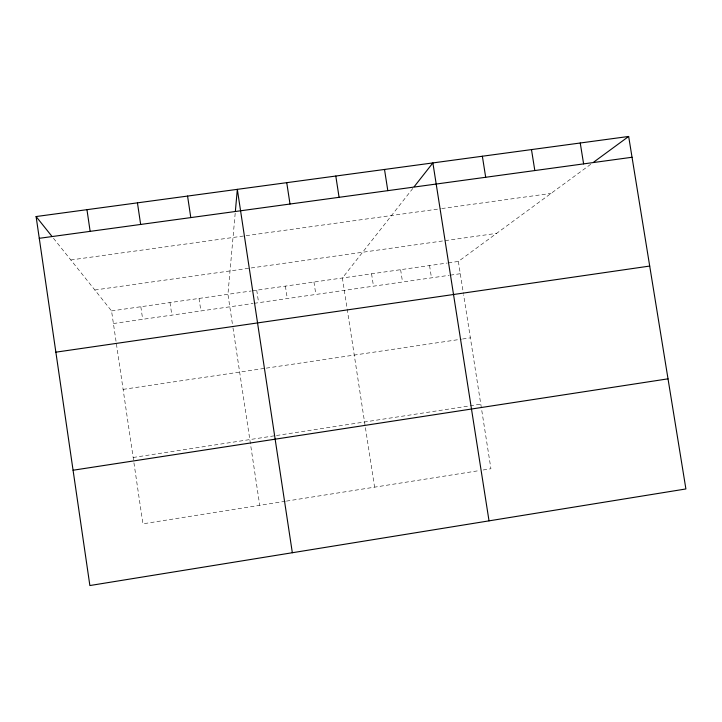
<?xml version="1.0" encoding="UTF-8"?>
<svg xmlns="http://www.w3.org/2000/svg" width="722" height="722" viewBox="0 0 722 722"><rect width="100%" height="100%" fill="white"/><g stroke="black" fill="none" stroke-linecap="round" stroke-linejoin="round"><path stroke-width="0.54" stroke-dasharray="3.61 2.71" d="M235.192 213.225L227.935 294.305L232.818 326.723M412.849 188.397L342.39 277.979L374.583 487.16M448.389 262.862L458.362 261.436L590.975 164.111M285.289 501.294L142.929 523.82L111.549 310.911L53.193 237.917M286.399 501.113L478.704 470.69M483.153 469.986L490.933 468.749L463.587 294.729M133.155 457.477L275.353 435.664M276.463 435.501L480.789 404.158M123.11 389.375L265.154 368.301M266.265 368.139L461.493 339.169M462.603 339.006L470.365 337.851M111.549 310.911L251.184 290.993M252.294 290.831L447.279 263.025M113.408 323.519L253.079 303.466M254.18 303.312L449.21 275.308M450.32 275.154L460.293 273.719M94.826 290L250.056 268.115M251.175 267.961L496.628 233.359M70.81 259.965L440.646 208.703M441.756 208.55L551.067 193.406M458.362 261.436L463.416 293.619M429.554 265.552L431.476 277.853M400.62 269.676L402.542 282.013M371.568 273.818L373.482 286.183M313.953 282.04L315.857 294.459M285.398 286.111L287.293 298.556M256.725 290.199L258.611 302.671M232.98 327.833L259.73 505.337M199.019 298.43L200.896 310.956M169.986 302.572L171.854 315.126M140.826 306.733L142.694 319.314"/><path stroke-width="1.08" d="M235.381 211.104L237.33 189.345L292.338 552.736M414.211 186.664L432.884 162.919L489.029 520.86M593.692 162.125L628.663 136.458L685.9 488.956L89.871 585.542L36.1 216.546L628.663 136.458M73.066 470.23L668.021 378.833M55.865 352.174L649.71 266.057M39.268 238.314L632.039 157.261M36.1 216.546L51.813 236.202M580.244 143.001L583.611 163.885M531.482 149.589L534.822 170.554M482.359 156.232L485.689 177.269M384.51 169.453L387.813 190.653M335.802 176.042L339.078 197.314M286.742 182.666L290.009 204.028M187.567 196.077L190.798 217.593M137.442 202.846L140.655 224.452M86.956 209.669L90.142 231.356"/></g></svg>
